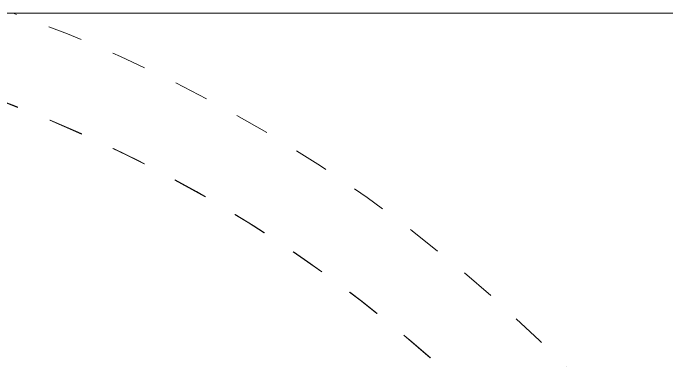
# Model space of a CAD drawing. Header units: millimetres. Extents: x -50460 to 50460, y -35640 to 35640.
# Drawn here: x -35031.38 to -35012.52, y 25874.41 to 25884.44 of the extents above; entities that cross this region are included whole.
import ezdxf

# ---------------------------------------------------------------- set-up
doc = ezdxf.new("R2010")
doc.units = ezdxf.units.MM
doc.linetypes.add('虚线', pattern=[2, 1, -1])
for name, color, linetype, lineweight in [('EB0', 7, 'Continuous', 15), ('尺寸线层', 4, 'Continuous', 18), ('粗实线层', 7, 'Continuous', 15), ('粗实线层_1', 7, 'Continuous', 15), ('细实线层', 3, 'Continuous', 18), ('虚线层', 100, '虚线', 18)]:
    doc.layers.add(name, color=color, linetype=linetype, lineweight=lineweight)

# ---------------------------------------------------------------- blocks, each defined once
blk = doc.blocks.new('*X975')
at = {"layer": '粗实线层'}
blk.add_line((0, 0), (-50, 0), dxfattribs=at)
blk = doc.blocks.new('*X973')
at = {"layer": '粗实线层_1'}
blk.add_blockref('*X975', (-15, 97.5), dxfattribs=at)
blk = doc.blocks.new('*X976')
at = {"layer": '虚线层', "linetype": '虚线', "lineweight": 18}
for radius, end in [(40.0000000000002, 179.9999999895743), (40.00000000000021, 88.58493507295071), (42.50000000000001, 70.25007719393167), (31.65000000000011, 105.6119773598619)]:
    blk.add_arc((-42.5, 42.5), radius, 359.9999801417316, end, dxfattribs=at)
blk = doc.blocks.new('*X972')
at = {"layer": '粗实线层_1'}
for name, p in [('*X973', (15, -57.5)), ('*X976', (-8.5, -42.5))]:
    blk.add_blockref(name, p, dxfattribs=at)
blk = doc.blocks.new('*X947')
at = {"layer": 'EB0'}
blk.add_blockref('*X972', (-774.9999999998836, 212.4999999996289), dxfattribs=at)
blk = doc.blocks.new('*X805')
at = {"layer": '细实线层'}
blk.add_blockref('*X947', (-1514.999999999964, 4854.999528203363), dxfattribs=at)

msp = doc.modelspace()

# ---------------------------------------------------------------- block references
at = {"layer": '尺寸线层'}
msp.add_blockref('*X805', (-32704.74217485111, 20776.94507927555), dxfattribs=at)

doc.saveas('drawing.dxf')
